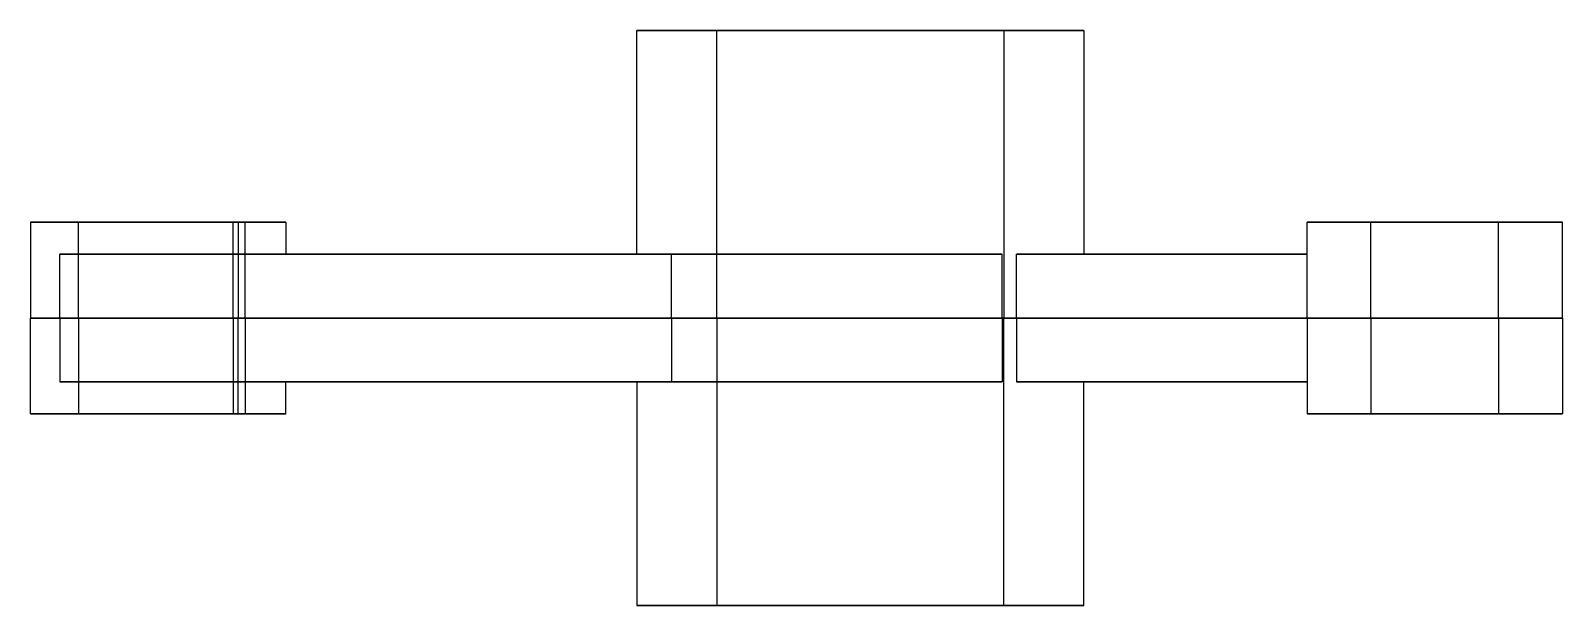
# Model space of a CAD drawing. Extents: x 0 to 2.18, y 0 to 1.81.
# Drawn here: x 0 to 1.385, y 0 to 0.519 of the extents above; entities that cross this region are included whole.
import ezdxf

# ---------------------------------------------------------------- set-up
doc = ezdxf.new("R2010")
doc.units = 0
doc.linetypes.add('HIDDEN', pattern=[9, 6, -3])
doc.layers.add('TOP', color=7, linetype='CONTINUOUS')
doc.layers.add('TOP_HID', color=7, linetype='HIDDEN')

msp = doc.modelspace()

# ---------------------------------------------------------------- linework, layer by layer
at = {"layer": 'TOP'}
for p, q in [((0.548077, 0.317308), (0.548077, 0.519231)), ((0.951923, 0.519231), (0.548077, 0.519231)), ((0.951923, 0.519231), (0.951923, 0.317308)), ((0.183214, 0.346154), (0, 0.346154)), ((0, 0.346154), (0, 0.259615)), ((0.183214, 0.317308), (0.183214, 0.346154)), ((0.193932, 0.346154), (0.183214, 0.346154)), ((0.230769, 0.346154), (0.193932, 0.346154)), ((0.193932, 0.317308), (0.193932, 0.346154)), ((0.230769, 0.346154), (0.230769, 0.317308)), ((1.153846, 0.317308), (1.153846, 0.346154)), ((1.384615, 0.346154), (1.153846, 0.346154)), ((1.384615, 0.259615), (1.384615, 0.346154)), ((0.193932, 0.317308), (0.183214, 0.317308)), ((0.183214, 0.259615), (0.183214, 0.317308)), ((0.193932, 0.259615), (0.193932, 0.317308)), ((0.878312, 0.317308), (0.193932, 0.317308)), ((0.878312, 0.259615), (0.878312, 0.317308)), ((0.891317, 0.259615), (0.891317, 0.317308)), ((1.153846, 0.317308), (0.891317, 0.317308)), ((1.153846, 0.259615), (1.153846, 0.317308)), ((0.183214, 0.259615), (0, 0.259615)), ((0, 0.173077), (0, 0.259615)), ((0.183214, 0.259615), (0.183214, 0.201923)), ((0.193932, 0.259615), (0.183214, 0.259615)), ((0.193932, 0.259615), (0.193932, 0.201923)), ((0.878312, 0.259615), (0.193932, 0.259615)), ((0.878312, 0.259615), (0.878312, 0.201923)), ((0.891317, 0.259615), (0.878312, 0.259615)), ((0.891317, 0.259615), (0.891317, 0.201923)), ((1.153846, 0.259615), (0.891317, 0.259615)), ((1.153846, 0.259615), (1.153846, 0.201923)), ((1.384615, 0.259615), (1.153846, 0.259615)), ((1.384615, 0.259615), (1.384615, 0.173077)), ((0.193932, 0.201923), (0.183214, 0.201923)), ((0.183214, 0.201923), (0.183214, 0.173077)), ((0.878312, 0.201923), (0.193932, 0.201923)), ((0.193932, 0.201923), (0.193932, 0.173077)), ((0.230769, 0.173077), (0.230769, 0.201923)), ((0.548077, 0.201923), (0.548077, 0)), ((1.153846, 0.201923), (0.891317, 0.201923)), ((0.951923, 0), (0.951923, 0.201923)), ((1.153846, 0.201923), (1.153846, 0.173077)), ((0.183214, 0.173077), (0, 0.173077)), ((0.193932, 0.173077), (0.183214, 0.173077)), ((0.230769, 0.173077), (0.193932, 0.173077)), ((1.384615, 0.173077), (1.153846, 0.173077)), ((0.951923, 0), (0.548077, 0))]:
    msp.add_line(p, q, dxfattribs=at)
at = {"layer": 'TOP_HID', "linetype": 'HIDDEN'}
for p, q in [((0.548077, 0.519231), (0.951923, 0.519231)), ((0.620192, 0.519231), (0.879808, 0.519231)), ((0.879808, 0.519231), (0.620192, 0.519231)), ((0.620192, 0.259615), (0.620192, 0.519231)), ((0.879808, 0.519231), (0.879808, 0.259615)), ((0, 0.346154), (0.230769, 0.346154)), ((0.043269, 0.346154), (0.1875, 0.346154)), ((0.1875, 0.346154), (0.043269, 0.346154)), ((0.043269, 0.259615), (0.043269, 0.346154)), ((0.1875, 0.346154), (0.1875, 0.259615)), ((1.153846, 0.317308), (1.153846, 0.346154)), ((1.153846, 0.346154), (1.384615, 0.346154)), ((1.211538, 0.346154), (1.326923, 0.346154)), ((1.326923, 0.346154), (1.211538, 0.346154)), ((1.211538, 0.259615), (1.211538, 0.346154)), ((1.211538, 0.259615), (1.211538, 0.346154)), ((1.326923, 0.259615), (1.326923, 0.346154)), ((1.326923, 0.259615), (1.326923, 0.346154)), ((1.384615, 0.259615), (1.384615, 0.346154)), ((0.230769, 0.317308), (0.026439, 0.317308)), ((0.026439, 0.317308), (0.579449, 0.317308)), ((0.026439, 0.259615), (0.026439, 0.317308)), ((0.183214, 0.317308), (0.193932, 0.317308)), ((0.193932, 0.317308), (0.230769, 0.317308)), ((0.579449, 0.317308), (0.548077, 0.317308)), ((0.548077, 0.317308), (0.878312, 0.317308)), ((0.579449, 0.259615), (0.579449, 0.317308)), ((0.891317, 0.317308), (0.951923, 0.317308)), ((0.951923, 0.317308), (0.891317, 0.317308)), ((0.891317, 0.259615), (0.891317, 0.317308)), ((0.891317, 0.317308), (1.153846, 0.317308)), ((1.153846, 0.259615), (1.153846, 0.317308)), ((0, 0.259615), (0.026439, 0.259615)), ((0.026439, 0.259615), (0.026439, 0.201923)), ((0.026439, 0.259615), (0.579449, 0.259615)), ((0.043269, 0.259615), (0.043269, 0.173077)), ((0.043269, 0.259615), (0.1875, 0.259615)), ((0.1875, 0.259615), (0.043269, 0.259615)), ((0.1875, 0.173077), (0.1875, 0.259615)), ((0.579449, 0.259615), (0.579449, 0.201923)), ((0.579449, 0.259615), (0.891317, 0.259615)), ((0.620192, 0.259615), (0.620192, 0)), ((0.620192, 0.259615), (0.879808, 0.259615)), ((0.879808, 0.259615), (0.620192, 0.259615)), ((0.879808, 0), (0.879808, 0.259615)), ((0.891317, 0.259615), (0.891317, 0.201923)), ((0.891317, 0.259615), (1.153846, 0.259615)), ((1.153846, 0.259615), (1.153846, 0.201923)), ((1.153846, 0.259615), (1.384615, 0.259615)), ((1.211538, 0.259615), (1.211538, 0.173077)), ((1.211538, 0.259615), (1.211538, 0.173077)), ((1.211538, 0.259615), (1.326923, 0.259615)), ((1.326923, 0.259615), (1.211538, 0.259615)), ((1.326923, 0.259615), (1.326923, 0.173077)), ((1.326923, 0.259615), (1.326923, 0.173077)), ((1.384615, 0.259615), (1.384615, 0.173077)), ((0.230769, 0.201923), (0.026439, 0.201923)), ((0.026439, 0.201923), (0.579449, 0.201923)), ((0.183214, 0.201923), (0.193932, 0.201923)), ((0.193932, 0.201923), (0.230769, 0.201923)), ((0.548077, 0.201923), (0.878312, 0.201923)), ((0.579449, 0.201923), (0.548077, 0.201923)), ((0.891317, 0.201923), (0.951923, 0.201923)), ((0.951923, 0.201923), (0.891317, 0.201923)), ((0.891317, 0.201923), (1.153846, 0.201923)), ((1.153846, 0.201923), (1.153846, 0.173077)), ((0, 0.173077), (0.230769, 0.173077)), ((0.043269, 0.173077), (0.1875, 0.173077)), ((0.1875, 0.173077), (0.043269, 0.173077)), ((1.153846, 0.173077), (1.384615, 0.173077)), ((1.211538, 0.173077), (1.326923, 0.173077)), ((1.326923, 0.173077), (1.211538, 0.173077)), ((0.548077, 0), (0.951923, 0)), ((0.620192, 0), (0.879808, 0)), ((0.879808, 0), (0.620192, 0))]:
    msp.add_line(p, q, dxfattribs=at)

doc.saveas('drawing.dxf')
